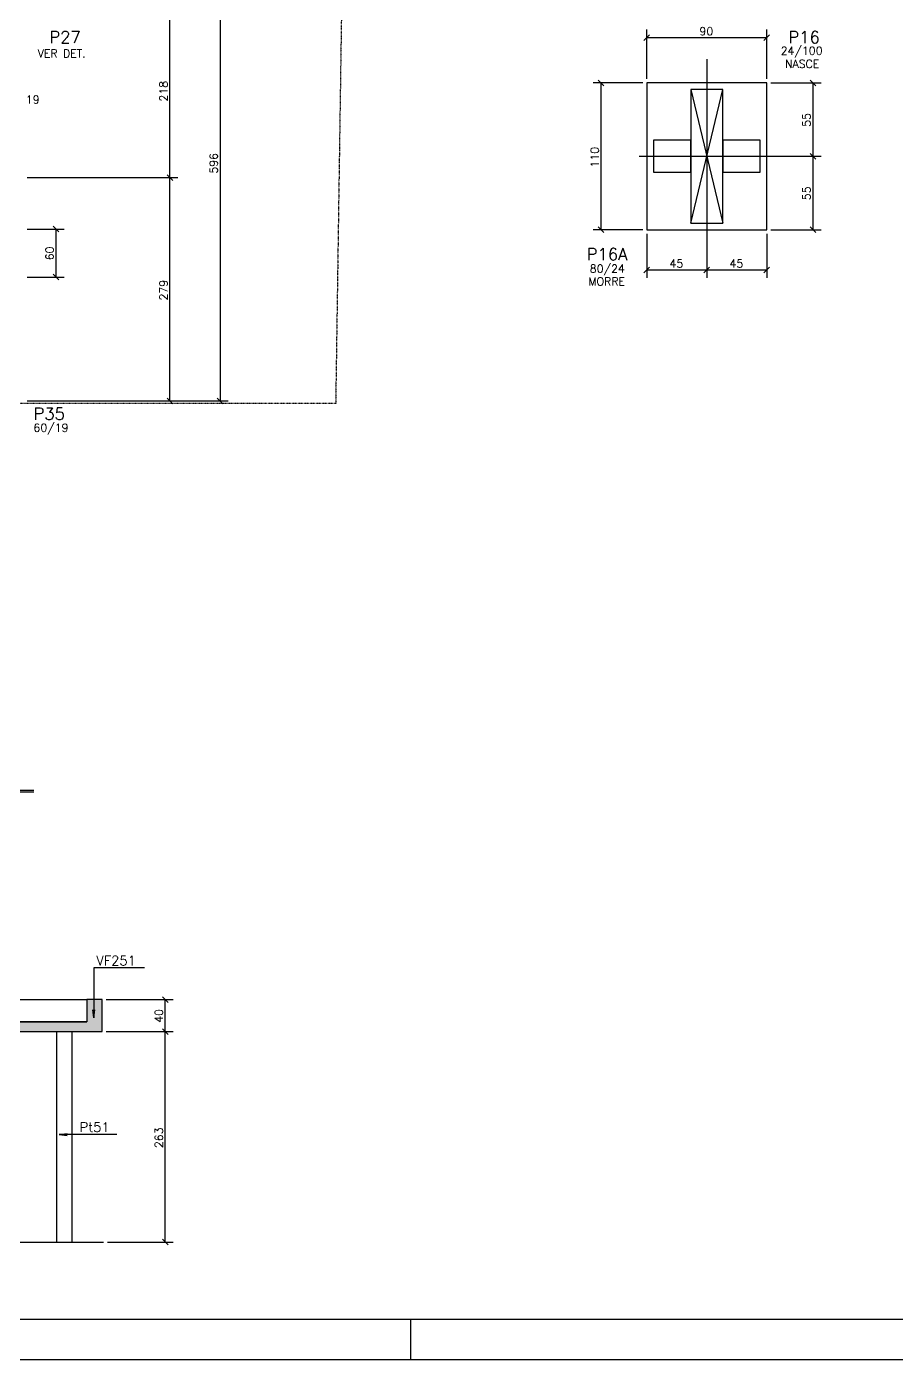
# Model space of a CAD drawing. Extents: x 938 to 7122, y 589 to 4089.
# Drawn here: x 4948 to 6035, y 589 to 2254 of the extents above; entities that cross this region are included whole.
import ezdxf

# ---------------------------------------------------------------- set-up
doc = ezdxf.new("R2010")
doc.units = 0
doc.header["$MEASUREMENT"] = 0
doc.linetypes.add('ESTILO_TQS_0003', pattern=[1.5, 0.5, -0.4, 0.1, -0.5])
for name, color, linetype in [('1', 1, 'CONTINUOUS'), ('2', 2, 'CONTINUOUS'), ('3', 3, 'CONTINUOUS'), ('4', 4, 'CONTINUOUS'), ('6', 6, 'CONTINUOUS'), ('7', 7, 'CONTINUOUS'), ('8', 8, 'CONTINUOUS'), ('9', 9, 'CONTINUOUS')]:
    doc.layers.add(name, color=color, linetype=linetype)
doc.styles.get("Standard").update_dxf_attribs({"font": 'ROMANS.SHX'})

msp = doc.modelspace()

# ---------------------------------------------------------------- linework, layer by layer
at = {"layer": '1', "linetype": 'Continuous'}
for p, q in [((5777.993585, 2175.369117), (5817.994385, 2008.699117)), ((5777.993585, 2008.699117), (5817.994385, 2175.369117))]:
    msp.add_line(p, q, dxfattribs=at)
msp.add_lwpolyline([(937.741357, 589.267032), (7121.975681, 589.267032), (7121.975681, 4089.267032), (937.741357, 4089.267032), (937.741357, 589.267032)], dxfattribs=at)
at = {"layer": '2', "linetype": 'ESTILO_TQS_0003'}
for p, q in [((5356.753742, 3300.27755), (5334.295499, 1783.447249)), ((5334.295499, 1783.447249), (1863.811791, 1783.432074))]:
    msp.add_line(p, q, dxfattribs=at)
at = {"layer": '2', "linetype": 'Continuous'}
for p, q in [((5719.456951, 2236.766521), (5726.528019, 2243.837589)), ((5869.459951, 2236.766521), (5876.531019, 2243.837589)), ((5669.546213, 2180.167083), (5662.475145, 2187.23815)), ((5934.391961, 2180.167083), (5927.320893, 2187.23815)), ((5797.993985, 2092.034117), (5797.993985, 2092.034117)), ((5797.993985, 2092.034117), (5797.993985, 2092.034117)), ((5934.391961, 2088.498583), (5927.320893, 2095.56965)), ((5934.391961, 2088.498583), (5927.320893, 2095.56965)), ((5130.67916, 2061.909966), (5123.608092, 2068.981034)), ((5130.67916, 2061.909966), (5123.608092, 2068.981034)), ((4988.358118, 1997.645113), (4981.28705, 2004.71618)), ((5669.546213, 1996.830083), (5662.475145, 2003.90115)), ((5934.391961, 1996.830083), (5927.320893, 2003.90115)), ((5719.456951, 1946.517623), (5726.528019, 1953.588691)), ((5794.458451, 1946.517623), (5801.529519, 1953.588691)), ((5794.458451, 1946.517623), (5801.529519, 1953.588691)), ((5869.459951, 1946.517623), (5876.531019, 1953.588691)), ((4988.358118, 1937.645113), (4981.28705, 1944.71618)), ((5130.67916, 1782.909966), (5123.608092, 1789.981034)), ((5186.288758, 1789.981034), (5193.359826, 1782.909966)), ((5124.910403, 1035.146861), (5117.839335, 1042.217928)), ((5124.910403, 995.146861), (5117.839335, 1002.217928)), ((5124.910403, 995.146861), (5117.839335, 1002.217928)), ((5124.910403, 732.146861), (5117.839335, 739.217928))]:
    msp.add_line(p, q, dxfattribs=at)
at = {"layer": '3', "linetype": 'Continuous'}
for p, q in [((4754.388215, 1038.682395), (5023.285214, 1038.682395)), ((4985.388215, 998.682395), (4985.388215, 735.682395)), ((5004.388215, 998.682395), (5004.388215, 735.682395)), ((5427.979965, 639.268607), (5427.979965, 589.269107))]:
    msp.add_line(p, q, dxfattribs=at)
msp.add_lwpolyline([(5722.992485, 2000.365617), (5872.995485, 2000.365617), (5872.995485, 2183.702617), (5722.992485, 2183.702617), (5722.992485, 2000.365617)], dxfattribs=at)
at = {"layer": '6', "linetype": 'Continuous'}
for p, q in [((4738.871431, 1300.154798), (4957.13667, 1300.154798)), ((4738.871431, 1298.356758), (4957.13667, 1298.356758)), ((5042.285214, 1038.682395), (5023.285214, 1038.682395)), ((5023.285214, 1038.682395), (5023.285214, 1010.682395)), ((5042.285214, 998.682395), (5042.285214, 1038.682395)), ((4728.388215, 1010.682395), (5023.285214, 1010.682395)), ((4709.388215, 998.682395), (5042.285214, 998.682395)), ((4688.388215, 735.682395), (5044.232069, 735.682395))]:
    msp.add_line(p, q, dxfattribs=at)
msp.add_lwpolyline([(1087.743824, 639.268607), (7071.980088, 639.268607), (7071.980088, 4039.267532), (1087.743824, 4039.267532), (1087.743824, 639.268607)], dxfattribs=at)
at = {"layer": '7', "linetype": 'Continuous'}
for points in [[(5777.993585, 2008.699117), (5817.994385, 2008.699117), (5817.994385, 2175.369117), (5777.993585, 2175.369117), (5777.993585, 2008.699117)], [(5777.993585, 2112.034517), (5731.325985, 2112.034517), (5731.325985, 2072.033717), (5777.993585, 2072.033717), (5777.993585, 2112.034517)], [(5864.661985, 2112.034517), (5817.994385, 2112.034517), (5817.994385, 2072.033717), (5864.661985, 2072.033717), (5864.661985, 2112.034517)]]:
    msp.add_lwpolyline(points, dxfattribs=at)
at = {"layer": '8', "linetype": 'Continuous'}
msp.add_lwpolyline([(4728.388215, 1038.682395), (4709.388215, 1038.682395), (4709.388215, 998.682395), (5042.285214, 998.682395), (5042.285214, 1038.682395), (5023.285214, 1038.682395), (5023.285214, 1010.682395), (4728.388215, 1010.682395), (4728.388215, 1038.682395)], dxfattribs=at)
for points in [[(5042.285214, 998.682395), (5042.285214, 1038.682395), (5023.285214, 1038.682395)], [(5042.285214, 998.682395), (5023.285214, 1038.682395), (5023.285214, 1010.682395)], [(5042.285214, 998.682395), (4728.388215, 1010.682395), (4709.388215, 998.682395)], [(5042.285214, 998.682395), (5023.285214, 1010.682395), (4728.388215, 1010.682395)]]:
    msp.add_solid(points, dxfattribs=at)
at = {"layer": '9', "linetype": 'Continuous'}
for p, q in [((5189.824292, 2382.4455), (5189.824292, 1786.4455)), ((5127.143626, 2065.4455), (5127.143626, 2283.4455)), ((5722.992485, 2188.702617), (5722.992485, 2250.302055)), ((5872.995485, 2188.702617), (5872.995485, 2250.302055)), ((5722.992485, 2240.302055), (5872.995485, 2240.302055)), ((5797.993985, 2213.493921), (5797.993985, 1940.053157)), ((5717.992485, 2183.702617), (5656.010679, 2183.702617)), ((5666.010679, 2000.365617), (5666.010679, 2183.702617)), ((5877.995485, 2183.702617), (5940.856427, 2183.702617)), ((5930.856427, 2092.034117), (5930.856427, 2183.702617)), ((5713.490491, 2092.034117), (5940.856427, 2092.034117)), ((5930.856427, 2000.365617), (5930.856427, 2092.034117)), ((4948.7985, 2065.4455), (5137.143626, 2065.4455)), ((5127.143626, 1786.4455), (5127.143626, 2065.4455)), ((4948.7985, 2001.180647), (4994.822584, 2001.180647)), ((4984.822584, 1941.180647), (4984.822584, 2001.180647)), ((5717.992485, 2000.365617), (5656.010679, 2000.365617)), ((5877.995485, 2000.365617), (5940.856427, 2000.365617)), ((5722.992485, 1995.365617), (5722.992485, 1940.053157)), ((5872.995485, 1995.365617), (5872.995485, 1940.053157)), ((5722.992485, 1950.053157), (5797.993985, 1950.053157)), ((5797.993985, 1950.053157), (5872.995485, 1950.053157)), ((4948.7985, 1941.180647), (4994.822584, 1941.180647)), ((4948.7985, 1786.4455), (5137.143626, 1786.4455)), ((5132.143626, 1786.4455), (5199.824292, 1786.4455)), ((5047.285214, 1038.682395), (5131.374869, 1038.682395)), ((5121.374869, 998.682395), (5121.374869, 1038.682395)), ((5047.285214, 998.682395), (5131.374869, 998.682395)), ((5121.374869, 735.682395), (5121.374869, 998.682395)), ((5049.232069, 735.682395), (5131.374869, 735.682395))]:
    msp.add_line(p, q, dxfattribs=at)
for points in [[(5095.566107, 1078.352577), (5032.14035, 1078.352577), (5032.14035, 1016.013757), (5030.835089, 1025.928206), (5032.14035, 1016.013757), (5033.445612, 1025.928206)], [(5060.768323, 870.13154), (4988.866349, 870.13154), (4998.780797, 868.826278), (4988.866349, 870.13154), (4998.780797, 871.436802)]]:
    msp.add_lwpolyline(points, dxfattribs=at)

# ---------------------------------------------------------------- texts
at = {"layer": '2', "linetype": 'Continuous'}
for s, p in [('90', (5788.993985, 2243.302055)), ('19', (4947.13183, 2157.921172)), ('45', (5751.493235, 1953.053157)), ('45', (5826.494735, 1953.053157))]:
    msp.add_text(s, height=10, dxfattribs=at).set_placement(p)
for s, p in [('218', (5124.143626, 2160.4455)), ('55', (5927.856427, 2128.868367)), ('110', (5663.010679, 2078.034117)), ('596', (5186.824292, 2070.4455)), ('55', (5927.856427, 2037.199867)), ('60', (4981.822584, 1962.180647)), ('279', (5124.143626, 1911.9455)), ('40', (5118.374869, 1009.682395)), ('263', (5118.374869, 853.182395))]:
    msp.add_text(s, height=10, rotation=90, dxfattribs=at).set_placement(p)
at = {"layer": '3', "linetype": 'Continuous'}
for s, height, p in [('24/100', 10, (5890.436862, 2218.930485)), ('VER DET.', 10, (4961.880999, 2215.515884)), ('NASCE', 10, (5895.856155, 2202.479779)), ('80/24', 10, (5651.917614, 1946.697112)), ('MORRE', 10, (5650.043272, 1930.765208)), ('60/19', 10, (4956.629481, 1747.999817)), ('VF251', 12, (5035.164874, 1081.32195)), ('Pt51', 12, (5014.246624, 873.315981))]:
    msp.add_text(s, height=height, dxfattribs=at).set_placement(p)
at = {"layer": '4', "linetype": 'Continuous'}
for s, p in [('P27', (4976.436251, 2233.328233)), ('P16', (5900.093027, 2233.230327)), ('P16A', (5648.036225, 1962.251596)), ('P35', (4956.629481, 1762.999817))]:
    msp.add_text(s, height=15, dxfattribs=at).set_placement(p)

doc.saveas('drawing.dxf')
